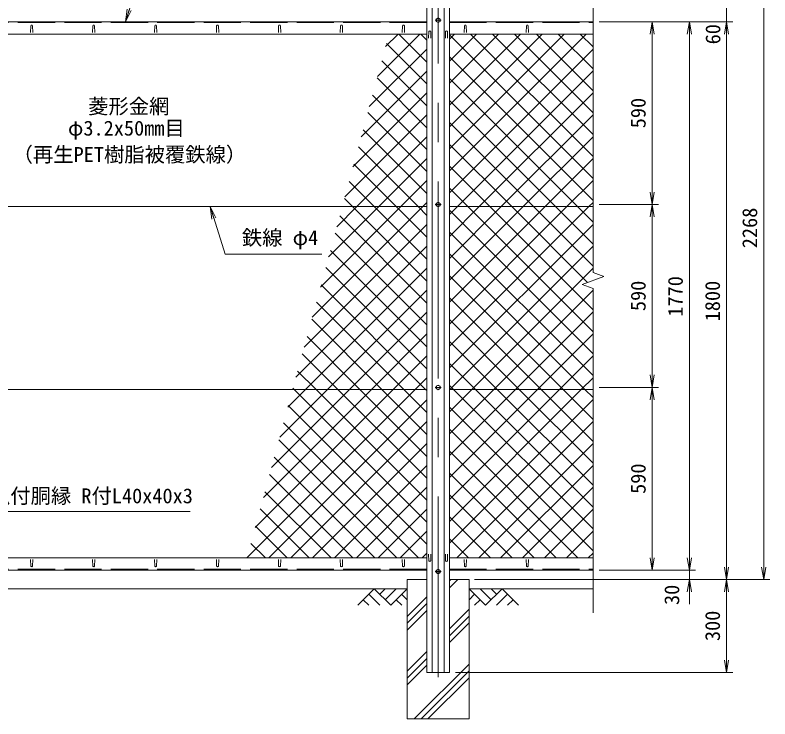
# Model space of a CAD drawing. Units: millimetres, scale not verified. Extents: x -4200 to 4200, y -2970 to 2970.
# Drawn here: x -2751 to -314, y -456 to 1815 of the extents above; entities that cross this region are included whole.
import ezdxf
from ezdxf.enums import TextEntityAlignment as Align

# ---------------------------------------------------------------- set-up
doc = ezdxf.new("R2010")
doc.units = ezdxf.units.MM
doc.header["$LTSCALE"] = 20
doc.linetypes.add('DASHED', pattern=[7.5, 6, -1.5])
doc.linetypes.add('USER1', pattern=[50.8, 31.75, -6.35, 6.35, -6.35])
for name, color, linetype, lineweight in [('0-0_D-STR1', 1, 'Continuous', 18), ('0-1_D-BMK', 2, 'USER1', 13), ('0-2_D-STR-DIM', 7, 'Continuous', 9), ('0-3_D-STR3', 3, 'Continuous', 13), ('0-4_D-BGD', 7, 'Continuous', 9), ('0-5_D-STR4', 7, 'Continuous', 9), ('0-6_D-DCR-HCH', 7, 'Continuous', 9), ('0-7_D-STR-TXT', 7, 'Continuous', 9), ('0-8_0', 7, 'Continuous', 9), ('0-A_D-STR2', 7, 'Continuous', 9)]:
    doc.layers.add(name, color=color, linetype=linetype, lineweight=lineweight)
doc.styles.add('ＭＳ ゴシック', font='')
doc.styles.get('ＭＳ ゴシック').set_extended_font_data('MS Gothic')

# ---------------------------------------------------------------- blocks, each defined once
blk = doc.blocks.new('_Open')
at = {"layer": '0-8_0'}
blk.add_line((-20, 3.33), (0, 0), dxfattribs=at)
blk.add_lwpolyline([(-20, -3.33), (0, 0), (-20, 0)], dxfattribs=at)

msp = doc.modelspace()

# ---------------------------------------------------------------- linework, layer by layer
at = {"layer": '0-0_D-STR1'}
for p, q in [((-1421.47, -306.02), (-1421.47, 2261.82)), ((-1403.97, -306.02), (-1403.97, 2261.82)), ((-1365.97, -306.02), (-1365.97, 2261.82)), ((-1348.47, -306.02), (-1348.47, 2261.82)), ((-1421.47, 1793.98), (-3359.97, 1793.98)), ((-2699.97, 1780.85), (-2700.72, 1759.35)), ((-2693.97, 1780.85), (-2693.22, 1759.35)), ((-2499.97, 1780.85), (-2500.72, 1759.35)), ((-2493.97, 1780.85), (-2493.22, 1759.35)), ((-2299.97, 1780.85), (-2300.72, 1759.35)), ((-2293.97, 1780.85), (-2293.22, 1759.35)), ((-2099.97, 1780.85), (-2100.72, 1759.35)), ((-2093.97, 1780.85), (-2093.22, 1759.35)), ((-1899.97, 1780.85), (-1900.72, 1759.35)), ((-1893.97, 1780.85), (-1893.22, 1759.35)), ((-1699.97, 1780.85), (-1700.72, 1759.35)), ((-1693.97, 1780.85), (-1693.22, 1759.35)), ((-1499.97, 1780.85), (-1500.72, 1759.35)), ((-1493.97, 1780.85), (-1493.22, 1759.35)), ((-1348.47, 1793.98), (-884.97, 1793.98)), ((-1299.97, 1780.85), (-1300.72, 1759.35)), ((-1293.97, 1780.85), (-1293.22, 1759.35)), ((-1099.97, 1780.85), (-1100.72, 1759.35)), ((-1093.97, 1780.85), (-1093.22, 1759.35)), ((-1414.97, 1762.36), (-1415.72, 1740.86)), ((-1408.97, 1762.36), (-1408.22, 1740.86)), ((-1360.97, 1762.36), (-1361.72, 1740.86)), ((-1354.97, 1762.36), (-1354.22, 1740.86)), ((-3359.97, 1753.98), (-1421.47, 1753.98)), ((-884.97, 1753.98), (-1348.47, 1753.98)), ((-1414.97, 54.31), (-1415.72, 75.81)), ((-1408.97, 54.31), (-1408.22, 75.81)), ((-1360.97, 54.31), (-1361.72, 75.81)), ((-1354.97, 54.31), (-1354.22, 75.81)), ((-3359.97, 63.98), (-1421.47, 63.98)), ((-2699.97, 37.11), (-2700.72, 58.61)), ((-2693.97, 37.11), (-2693.22, 58.61)), ((-2499.97, 37.11), (-2500.72, 58.61)), ((-2493.97, 37.11), (-2493.22, 58.61)), ((-2299.97, 37.11), (-2300.72, 58.61)), ((-2293.97, 37.11), (-2293.22, 58.61)), ((-2099.97, 37.11), (-2100.72, 58.61)), ((-2093.97, 37.11), (-2093.22, 58.61)), ((-1899.97, 37.11), (-1900.72, 58.61)), ((-1893.97, 37.11), (-1893.22, 58.61)), ((-1699.97, 37.11), (-1700.72, 58.61)), ((-1693.97, 37.11), (-1693.22, 58.61)), ((-1499.97, 37.11), (-1500.72, 58.61)), ((-1493.97, 37.11), (-1493.22, 58.61)), ((-884.97, 63.98), (-1348.47, 63.98)), ((-1299.97, 37.11), (-1300.72, 58.61)), ((-1293.97, 37.11), (-1293.22, 58.61)), ((-1099.97, 37.11), (-1100.72, 58.61)), ((-1093.97, 37.11), (-1093.22, 58.61)), ((-1421.47, 23.98), (-3359.97, 23.98)), ((-1348.47, 23.98), (-884.97, 23.98)), ((-1421.47, -306.02), (-1348.47, -306.02))]:
    msp.add_line(p, q, dxfattribs=at)
at = {"layer": '0-0_D-STR1', "linetype": 'DASHED'}
for p, q in [((-1421.47, 1790.98), (-3359.97, 1790.98)), ((-1348.47, 1790.98), (-884.97, 1790.98)), ((-1421.47, 26.98), (-3359.97, 26.98)), ((-1348.47, 26.98), (-884.97, 26.98))]:
    msp.add_line(p, q, dxfattribs=at)
at = {"layer": '0-0_D-STR1'}
for centre, start, end in [((-2696.97, 1779.6), 22.61986, 157.38014), ((-2496.97, 1779.6), 22.61986, 157.38014), ((-2296.97, 1779.6), 22.61986, 157.38014), ((-2096.97, 1779.6), 22.61986, 157.38014), ((-1896.97, 1779.6), 22.61986, 157.38014), ((-1696.97, 1779.6), 22.61986, 157.38014), ((-1496.97, 1779.6), 22.61986, 157.38014), ((-1296.97, 1779.6), 22.61986, 157.38014), ((-1096.97, 1779.6), 22.61986, 157.38014), ((-1411.97, 1761.11), 22.61986, 157.38014), ((-1357.97, 1761.11), 22.61986, 157.38014), ((-1411.97, 55.56), 202.61986, 337.38014), ((-1357.97, 55.56), 202.61986, 337.38014), ((-2696.97, 38.36), 202.61986, 337.38014), ((-2496.97, 38.36), 202.61986, 337.38014), ((-2296.97, 38.36), 202.61986, 337.38014), ((-2096.97, 38.36), 202.61986, 337.38014), ((-1896.97, 38.36), 202.61986, 337.38014), ((-1696.97, 38.36), 202.61986, 337.38014), ((-1496.97, 38.36), 202.61986, 337.38014), ((-1296.97, 38.36), 202.61986, 337.38014), ((-1096.97, 38.36), 202.61986, 337.38014)]:
    msp.add_arc(centre, 3.25, start, end, dxfattribs=at)
at = {"layer": '0-1_D-BMK'}
for p, q in [((-1384.97, 2293.79), (-1384.97, -321.02)), ((-1374.97, 1798.48), (-1394.97, 1798.48)), ((-1374.97, 1203.98), (-1394.97, 1203.98)), ((-1374.97, 613.98), (-1394.97, 613.98)), ((-1374.97, 19.48), (-1394.97, 19.48))]:
    msp.add_line(p, q, dxfattribs=at)
at = {"layer": '0-2_D-STR-DIM'}
for p, q in [((-884.97, 2325.14), (-884.97, 984.63)), ((-333.93, 33.98), (-333.93, 2221.82)), ((-453.93, 1793.98), (-453.93, 1853.98)), ((-864.97, 1793.98), (-673.93, 1793.98)), ((-864.97, 1793.98), (-553.93, 1793.98)), ((-864.97, 1793.98), (-433.93, 1793.98)), ((-864.97, 1793.98), (-433.93, 1793.98)), ((-693.93, 1243.98), (-693.93, 1753.98)), ((-573.93, 1753.98), (-573.93, 63.98)), ((-453.93, 1753.98), (-453.93, 33.98)), ((-453.93, 1753.98), (-453.93, 1713.98)), ((-864.97, 1203.98), (-673.93, 1203.98)), ((-864.97, 1203.98), (-673.93, 1203.98)), ((-693.93, 1163.98), (-693.93, 653.98)), ((-849.74, 971.81), (-884.97, 984.63)), ((-920.21, 946.15), (-849.74, 971.81)), ((-884.97, 933.33), (-920.21, 946.15)), ((-884.97, 933.33), (-884.97, -113.33)), ((-864.97, 613.98), (-673.93, 613.98)), ((-864.97, 613.98), (-673.93, 613.98)), ((-693.93, 63.98), (-693.93, 573.98)), ((-573.93, 63.98), (-573.93, 103.98)), ((-864.97, 23.98), (-673.93, 23.98)), ((-864.97, 23.98), (-553.93, 23.98)), ((-864.97, 23.98), (-553.93, 23.98)), ((-573.93, 23.98), (-573.93, -6.02)), ((-1267.2, -6.02), (-433.93, -6.02)), ((-1264.97, -6.02), (-553.93, -6.02)), ((-1264.97, -6.02), (-433.93, -6.02)), ((-1264.97, -6.02), (-313.93, -6.02)), ((-573.93, -46.02), (-573.93, -86.02)), ((-453.93, -46.02), (-453.93, -266.02)), ((-1328.47, -306.02), (-433.93, -306.02))]:
    msp.add_line(p, q, dxfattribs=at)
at = {"layer": '0-3_D-STR3'}
for p, q in [((-1384.97, 1805.99), (-1391.47, 1802.23)), ((-1378.47, 1802.23), (-1384.97, 1805.99)), ((-1391.47, 1802.23), (-1391.47, 1794.73)), ((-1391.47, 1794.73), (-1384.97, 1790.97)), ((-1384.97, 1790.97), (-1378.47, 1794.73)), ((-1378.47, 1794.73), (-1378.47, 1802.23)), ((-1421.47, 1197.23), (-3359.97, 1197.23)), ((-884.97, 1197.23), (-1348.47, 1197.23)), ((-1384.97, 621.49), (-1391.47, 617.73)), ((-1391.47, 617.73), (-1391.47, 610.23)), ((-1391.47, 610.23), (-1384.97, 606.47)), ((-1378.47, 617.73), (-1384.97, 621.49)), ((-1384.97, 606.47), (-1378.47, 610.23)), ((-1378.47, 610.23), (-1378.47, 617.73)), ((-1421.47, 607.23), (-3359.97, 607.23)), ((-884.97, 607.23), (-1348.47, 607.23)), ((-1384.97, 26.99), (-1391.47, 23.23)), ((-1378.47, 23.23), (-1384.97, 26.99)), ((-1391.47, 23.23), (-1391.47, 15.73)), ((-1391.47, 15.73), (-1384.97, 11.97)), ((-1384.97, 11.97), (-1378.47, 15.73)), ((-1378.47, 15.73), (-1378.47, 23.23))]:
    msp.add_line(p, q, dxfattribs=at)
msp.add_lwpolyline([(-1378.47, 1207.73), (-1384.97, 1211.49), (-1391.47, 1207.73), (-1391.47, 1200.23), (-1384.97, 1196.47), (-1378.47, 1200.23)], close=True, dxfattribs=at)
for centre in [(-1384.97, 1798.48), (-1384.97, 1203.98), (-1384.97, 613.98), (-1384.97, 19.48)]:
    msp.add_circle(centre, 6.25, dxfattribs=at)
at = {"layer": '0-4_D-BGD'}
for p, q in [((-1484.97, -36.02), (-3284.97, -36.02)), ((-1284.97, -36.02), (-884.97, -36.02))]:
    msp.add_line(p, q, dxfattribs=at)
at = {"layer": '0-5_D-STR4'}
for p, q in [((-1484.97, -6.02), (-1484.97, -456.02)), ((-1421.47, -6.02), (-1484.97, -6.02)), ((-1284.97, -6.02), (-1348.47, -6.02)), ((-1284.97, -6.02), (-1284.97, -456.02)), ((-1284.97, -456.02), (-1484.97, -456.02))]:
    msp.add_line(p, q, dxfattribs=at)
at = {"layer": '0-6_D-DCR-HCH'}
for p, q in [((-1348.47, -33.08), (-1321.41, -6.02)), ((-1348.47, -10.98), (-1343.51, -6.02)), ((-1591.4, -36.02), (-1644.61, -89.23)), ((-1591.4, -36.02), (-1538.19, -89.23)), ((-1573.66, -53.76), (-1555.92, -36.02)), ((-1555.92, -71.5), (-1520.45, -36.02)), ((-1538.19, -89.23), (-1484.97, -36.02)), ((-1231.76, -89.23), (-1284.97, -36.02)), ((-1214.03, -71.5), (-1249.5, -36.02)), ((-1178.55, -36.02), (-1231.76, -89.23)), ((-1196.2, -53.85), (-1214.03, -36.02)), ((-1178.55, -36.02), (-1125.34, -89.23)), ((-1626.87, -71.5), (-1609.05, -89.23)), ((-1609.14, -53.76), (-1573.5, -89.23)), ((-1520.45, -71.5), (-1502.63, -89.23)), ((-1502.71, -53.76), (-1484.97, -71.41)), ((-1484.97, -125.39), (-1421.47, -61.89)), ((-1267.24, -53.76), (-1284.97, -71.41)), ((-1249.5, -71.5), (-1267.32, -89.23)), ((-1160.81, -53.76), (-1196.45, -89.23)), ((-1143.08, -71.5), (-1160.89, -89.23)), ((-1484.97, -147.48), (-1421.47, -83.98)), ((-1484.97, -169.58), (-1421.47, -106.08)), ((-1348.47, -165.66), (-1284.97, -102.16)), ((-1348.47, -187.76), (-1284.97, -124.26)), ((-1348.47, -209.86), (-1284.97, -146.36)), ((-1484.97, -302.16), (-1421.47, -238.66)), ((-1484.97, -324.26), (-1421.47, -260.76)), ((-1484.97, -346.36), (-1421.47, -282.86)), ((-1462.05, -456.02), (-1284.97, -278.94)), ((-1439.96, -456.02), (-1284.97, -301.04)), ((-1417.86, -456.02), (-1284.97, -323.14)), ((-1285.28, -456.02), (-1284.97, -455.72))]:
    msp.add_line(p, q, dxfattribs=at)
at = {"layer": '0-7_D-STR-TXT'}
for points in [[(-1640.43, 1974.1), (-2338.3, 1974.1), (-2393.31, 1795.89)], [(-1760.92, 1043.6), (-2072.25, 1043.6), (-2120.34, 1195.32)], [(-2185.85, 212.85), (-2883.73, 212.85), (-2929.09, 65.89)]]:
    msp.add_lwpolyline(points, dxfattribs=at)
at = {"layer": '0-A_D-STR2'}
for p, q in [((-1580.95, 1616.82), (-1443.79, 1753.98)), ((-1554.66, 1713.82), (-1514.5, 1753.98)), ((-1421.47, 1663.96), (-1511.49, 1753.98)), ((-1421.47, 1734.67), (-1440.78, 1753.98)), ((-1348.47, 1737.2), (-1331.69, 1753.98)), ((-1348.47, 1666.49), (-1260.98, 1753.98)), ((-1348.47, 1595.78), (-1190.27, 1753.98)), ((-1348.47, 1525.07), (-1119.56, 1753.98)), ((-1348.47, 1454.35), (-1048.85, 1753.98)), ((-1348.47, 1383.64), (-978.14, 1753.98)), ((-1348.47, 1312.93), (-907.43, 1753.98)), ((-884.97, 1288.21), (-1348.47, 1751.71)), ((-884.97, 1358.92), (-1280.03, 1753.98)), ((-884.97, 1429.63), (-1209.32, 1753.98)), ((-884.97, 1500.34), (-1138.61, 1753.98)), ((-884.97, 1571.05), (-1067.9, 1753.98)), ((-884.97, 1641.76), (-997.19, 1753.98)), ((-884.97, 1712.48), (-926.48, 1753.98)), ((-1421.47, 1593.25), (-1551.97, 1723.75)), ((-1348.47, 1242.22), (-884.97, 1705.72)), ((-1607.24, 1519.82), (-1421.47, 1705.58)), ((-1421.47, 1522.54), (-1567.05, 1668.12)), ((-884.97, 1217.5), (-1348.47, 1681)), ((-1633.53, 1422.82), (-1421.47, 1634.87)), ((-1322.76, 1197.23), (-884.97, 1635.01)), ((-1421.47, 1451.83), (-1582.13, 1612.48)), ((-935.41, 1197.23), (-1348.47, 1610.29)), ((-1659.82, 1325.82), (-1421.47, 1564.16)), ((-1252.05, 1197.23), (-884.97, 1564.3)), ((-1421.47, 1381.12), (-1597.2, 1556.85)), ((-1006.12, 1197.23), (-1348.47, 1539.58)), ((-1686.11, 1228.82), (-1421.47, 1493.45)), ((-1421.47, 1310.41), (-1612.28, 1501.22)), ((-1181.34, 1197.23), (-884.97, 1493.59)), ((-1421.47, 1239.7), (-1627.36, 1445.58)), ((-1646.98, 1197.23), (-1421.47, 1422.74)), ((-1110.63, 1197.23), (-884.97, 1422.88)), ((-1449.72, 1197.23), (-1642.44, 1389.95)), ((-1576.27, 1197.23), (-1421.47, 1352.03)), ((-1039.91, 1197.23), (-884.97, 1352.17)), ((-1520.43, 1197.23), (-1657.51, 1334.32)), ((-1218.26, 1197.23), (-1348.47, 1327.45)), ((-1591.14, 1197.23), (-1672.59, 1278.68)), ((-1505.56, 1197.23), (-1421.47, 1281.32)), ((-969.2, 1197.23), (-884.97, 1281.46)), ((-1288.97, 1197.23), (-1348.47, 1256.74)), ((-1661.85, 1197.23), (-1687.67, 1223.05)), ((-1791.26, 840.82), (-1434.85, 1197.23)), ((-1764.97, 937.82), (-1505.56, 1197.23)), ((-1738.69, 1034.82), (-1576.27, 1197.23)), ((-1712.4, 1131.82), (-1646.98, 1197.23)), ((-1421.47, 956.86), (-1661.85, 1197.23)), ((-1421.47, 1027.57), (-1591.14, 1197.23)), ((-1421.47, 1098.28), (-1520.43, 1197.23)), ((-1421.47, 1168.99), (-1449.72, 1197.23)), ((-1434.85, 1197.23), (-1421.47, 1210.61)), ((-1348.47, 1171.51), (-1322.76, 1197.23)), ((-1348.47, 1100.8), (-1252.05, 1197.23)), ((-1348.47, 1030.09), (-1181.34, 1197.23)), ((-1348.47, 959.38), (-1110.63, 1197.23)), ((-1348.47, 888.67), (-1039.91, 1197.23)), ((-1348.47, 817.96), (-969.2, 1197.23)), ((-1348.47, 747.25), (-898.49, 1197.23)), ((-884.97, 793.24), (-1288.97, 1197.23)), ((-884.97, 863.95), (-1218.26, 1197.23)), ((-884.97, 1076.08), (-1006.12, 1197.23)), ((-884.97, 1146.79), (-935.41, 1197.23)), ((-898.49, 1197.23), (-884.97, 1210.75)), ((-884.97, 722.53), (-1348.47, 1186.03)), ((-1421.47, 886.15), (-1702.75, 1167.42)), ((-1817.55, 743.82), (-1421.47, 1139.9)), ((-1348.47, 676.54), (-884.97, 1140.04)), ((-1421.47, 815.44), (-1717.83, 1111.79)), ((-884.97, 651.82), (-1348.47, 1115.32)), ((-1843.84, 646.82), (-1421.47, 1069.19)), ((-1421.47, 744.72), (-1732.9, 1056.15)), ((-1347.07, 607.23), (-884.97, 1069.33)), ((-911.1, 607.23), (-1348.47, 1044.6)), ((-1421.47, 674.01), (-1747.98, 1000.52)), ((-1812.72, 607.23), (-1421.47, 998.47)), ((-1276.36, 607.23), (-884.97, 998.62)), ((-981.81, 607.23), (-1348.47, 973.89)), ((-850.96, 971.36), (-852.37, 972.76)), ((-1425.4, 607.23), (-1763.06, 944.89)), ((-1742.01, 607.23), (-1421.47, 927.76)), ((-1205.65, 607.23), (-884.97, 927.91)), ((-1052.52, 607.23), (-1348.47, 903.18)), ((-1496.11, 607.23), (-1778.14, 889.25)), ((-1671.3, 607.23), (-1421.47, 857.05)), ((-1134.94, 607.23), (-884.97, 857.19)), ((-1566.82, 607.23), (-1793.21, 833.62)), ((-1123.23, 607.23), (-1348.47, 832.47)), ((-1600.59, 607.23), (-1421.47, 786.34)), ((-1064.23, 607.23), (-884.97, 786.48)), ((-1637.53, 607.23), (-1808.29, 777.99)), ((-1193.94, 607.23), (-1348.47, 761.76)), ((-1708.24, 607.23), (-1823.37, 722.36)), ((-1529.88, 607.23), (-1421.47, 715.63)), ((-993.52, 607.23), (-884.97, 715.77)), ((-1264.65, 607.23), (-1348.47, 691.05)), ((-1778.95, 607.23), (-1838.45, 666.72)), ((-1459.17, 607.23), (-1421.47, 644.92)), ((-922.81, 607.23), (-884.97, 645.06)), ((-1849.66, 607.23), (-1853.52, 611.09)), ((-1335.36, 607.23), (-1348.47, 620.34)), ((-2001.58, 64.82), (-1459.17, 607.23)), ((-1975.29, 161.82), (-1529.88, 607.23)), ((-1949, 258.82), (-1600.59, 607.23)), ((-1922.71, 355.82), (-1671.3, 607.23)), ((-1896.42, 452.82), (-1742.01, 607.23)), ((-1870.13, 549.82), (-1812.72, 607.23)), ((-1421.47, 179.04), (-1849.66, 607.23)), ((-1421.47, 249.75), (-1778.95, 607.23)), ((-1421.47, 320.46), (-1708.24, 607.23)), ((-1421.47, 391.17), (-1637.53, 607.23)), ((-1421.47, 461.88), (-1566.82, 607.23)), ((-1421.47, 532.59), (-1496.11, 607.23)), ((-1421.47, 603.3), (-1425.4, 607.23)), ((-1348.47, 605.83), (-1347.07, 607.23)), ((-1348.47, 535.12), (-1276.36, 607.23)), ((-1348.47, 464.41), (-1205.65, 607.23)), ((-1348.47, 393.69), (-1134.94, 607.23)), ((-1348.47, 322.98), (-1064.23, 607.23)), ((-1348.47, 252.27), (-993.52, 607.23)), ((-1348.47, 181.56), (-922.81, 607.23)), ((-884.97, 156.84), (-1335.36, 607.23)), ((-884.97, 227.55), (-1264.65, 607.23)), ((-884.97, 298.26), (-1193.94, 607.23)), ((-884.97, 368.97), (-1123.23, 607.23)), ((-884.97, 439.68), (-1052.52, 607.23)), ((-884.97, 510.39), (-981.81, 607.23)), ((-884.97, 581.1), (-911.1, 607.23)), ((-1931.71, 63.98), (-1421.47, 574.21)), ((-1348.47, 110.85), (-884.97, 574.35)), ((-1421.47, 108.33), (-1868.6, 555.46)), ((-884.97, 86.13), (-1348.47, 549.63)), ((-1447.84, 63.98), (-1883.68, 499.82)), ((-1861, 63.98), (-1421.47, 503.5)), ((-1324.64, 63.98), (-884.97, 503.64)), ((-933.53, 63.98), (-1348.47, 478.92)), ((-1518.55, 63.98), (-1898.76, 444.19)), ((-1790.28, 63.98), (-1421.47, 432.79)), ((-1253.93, 63.98), (-884.97, 432.93)), ((-1004.25, 63.98), (-1348.47, 408.21)), ((-1589.26, 63.98), (-1913.84, 388.56)), ((-1719.57, 63.98), (-1421.47, 362.08)), ((-1183.21, 63.98), (-884.97, 362.22)), ((-1659.97, 63.98), (-1928.91, 332.93)), ((-1074.96, 63.98), (-1348.47, 337.5)), ((-1730.68, 63.98), (-1943.99, 277.29)), ((-1648.86, 63.98), (-1421.47, 291.37)), ((-1112.5, 63.98), (-884.97, 291.51)), ((-1145.67, 63.98), (-1348.47, 266.79)), ((-1801.39, 63.98), (-1959.07, 221.66)), ((-1578.15, 63.98), (-1421.47, 220.66)), ((-1041.79, 63.98), (-884.97, 220.8)), ((-1216.38, 63.98), (-1348.47, 196.08)), ((-1872.1, 63.98), (-1974.15, 166.03)), ((-1507.44, 63.98), (-1421.47, 149.95)), ((-971.08, 63.98), (-884.97, 150.09)), ((-1287.09, 63.98), (-1348.47, 125.37)), ((-1942.81, 63.98), (-1989.22, 110.39)), ((-1436.73, 63.98), (-1421.47, 79.24)), ((-900.37, 63.98), (-884.97, 79.38))]:
    msp.add_line(p, q, dxfattribs=at)
for points in [[(-884.97, 1005.37), (-1076.84, 1197.23), (-1348.47, 1468.87)], [(-902.81, 952.49), (-1147.55, 1197.23), (-1348.47, 1398.16)]]:
    msp.add_lwpolyline(points, dxfattribs=at)

# ---------------------------------------------------------------- block references
at = {"layer": '0-2_D-STR-DIM', "xscale": 2, "yscale": 2}
for p, rotation in [((-693.93, 1793.98), 90), ((-573.93, 1793.98), 90), ((-453.93, 1793.98), 90), ((-453.93, 1793.98), 90), ((-693.93, 1203.98), 270), ((-693.93, 1203.98), 90), ((-693.93, 613.98), 270), ((-693.93, 613.98), 90), ((-693.93, 23.98), 270), ((-573.93, 23.98), 270), ((-573.93, 23.98), 270), ((-453.93, -6.02), 270), ((-333.93, -6.02), 270), ((-573.93, -6.02), 90), ((-453.93, -6.02), 90), ((-453.93, -306.02), 270)]:
    msp.add_blockref('_Open', p, dxfattribs=dict(at, rotation=rotation))
at = {"layer": '0-7_D-STR-TXT', "xscale": 2, "yscale": 2}
for p, rotation in [((-2393.9, 1793.98), 252.84683), ((-2120.95, 1197.23), 107.58773)]:
    msp.add_blockref('_Open', p, dxfattribs=dict(at, rotation=rotation))

# ---------------------------------------------------------------- texts
at = {"layer": '0-2_D-STR-DIM', "style": 'ＭＳ ゴシック'}
for s, p in [('60', (-459.53, 1720.9)), ('590', (-700.68, 1450.1)), ('2268', (-340.68, 1063.02)), ('590', (-700.68, 860.1)), ('1770', (-580.68, 842.08)), ('1800', (-460.68, 827.08)), ('590', (-700.68, 270.1)), ('30', (-592.19, -88.44)), ('300', (-460.68, -204.9))]:
    msp.add_text(s, height=48.09, rotation=90, dxfattribs=at).set_placement(p, align=Align.BOTTOM_LEFT)
at = {"layer": '0-7_D-STR-TXT', "style": 'ＭＳ ゴシック'}
for s, p in [('菱形金網', (-2514.92, 1482.46)), ('φ3.2x50mm目', (-2579.9, 1412.02)), ('（再生PET樹脂被覆鉄線）', (-2758.58, 1327.04)), ('鉄線 φ4', (-2018.53, 1058.47)), ('爪付胴縁 R付L40x40x3', (-2831.79, 225.43))]:
    msp.add_text(s, height=48.09, dxfattribs=at).set_placement(p, align=Align.BOTTOM_LEFT)

doc.saveas('drawing.dxf')
